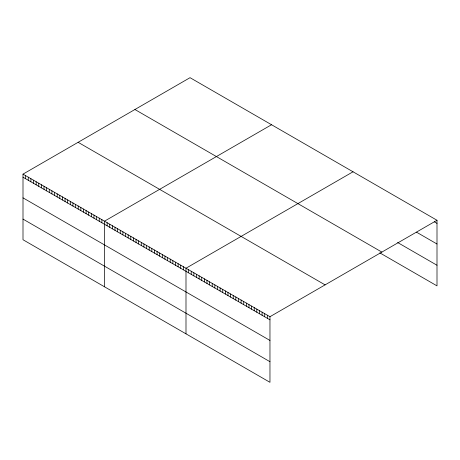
<?xml version="1.0" encoding="UTF-8"?>
<svg xmlns="http://www.w3.org/2000/svg" width="460" height="460" viewBox="0 0 460 460"><rect width="100%" height="100%" fill="white"/><g stroke="black" fill="none" stroke-linecap="round" stroke-linejoin="round"><path stroke-width="0.69" d="M23 174.127L269.962 316.704L269.962 382.317L23 239.735L23 174.127L190.037 77.682L437 220.265L437 285.873L379.799 252.85M271.538 124.735L104.495 221.174L104.495 286.787M353.033 171.787L185.995 268.226L185.995 333.839M269.962 316.704L437 220.265M434.378 221.858L437 223.376M416.536 232.185L437 244.001M397.641 242.523L437 265.248M134.918 109.509L381.875 252.091M78.125 142.301L325.082 284.878M23 177.232L269.962 319.815M23 197.857L269.962 340.44M23 219.109L269.962 361.692M267.335 315.192L267.335 318.297M264.713 313.674L264.713 316.785M262.091 312.162L262.091 315.267M259.463 310.644L259.463 313.754M256.841 309.131L256.841 312.242M254.219 307.613L254.219 310.724M251.591 306.101L251.591 309.212M248.969 304.589L248.969 307.694M246.347 303.071L246.347 306.182M243.719 301.559L243.719 304.664M241.097 300.041L241.097 303.151M238.475 298.528L238.475 301.634M235.848 297.01L235.848 300.121M233.226 295.498L233.226 298.603M230.604 293.98L230.604 297.091M227.976 292.468L227.976 295.573M225.354 290.95L225.354 294.061M222.726 289.438L222.726 292.543M220.104 287.92L220.104 291.03M217.482 286.407L217.482 289.518M214.855 284.895L214.855 288M212.232 283.377L212.232 286.488M209.611 281.865L209.611 284.97M206.983 280.347L206.983 283.458M204.361 278.835L204.361 281.94M201.739 277.317L201.739 280.427M199.111 275.805L199.111 278.909M196.489 274.286L196.489 277.397M193.867 272.774L193.867 275.879M191.239 271.256L191.239 274.367M188.617 269.744L188.617 272.849M183.367 266.708L183.367 269.819M180.734 265.19L180.734 268.301M178.106 263.672L178.106 266.783M175.478 262.16L175.478 265.265M172.851 260.642L172.851 263.747M170.223 259.124L170.223 262.229M167.589 257.606L167.589 260.711M164.962 256.088L164.962 259.193M162.334 254.57L162.334 257.675M159.706 253.052L159.706 256.157M157.073 251.534L157.073 254.639M154.445 250.016L154.445 253.121M151.817 248.498L151.817 251.603M149.189 246.98L149.189 250.085M146.562 245.462L146.562 248.567M143.928 243.944L143.928 247.054M141.3 242.426L141.3 245.536M138.673 240.908L138.673 244.018M136.045 239.39L136.045 242.5M133.417 237.872L133.417 240.982M130.784 236.354L130.784 239.464M128.156 234.836L128.156 237.946M125.528 233.318L125.528 236.428M122.9 231.8L122.9 234.91M120.273 230.282L120.273 233.392M117.639 228.764L117.639 231.874M115.011 227.246L115.011 230.356M112.384 225.728L112.384 228.838M109.756 224.21L109.756 227.32M107.128 222.692L107.128 225.802M101.867 219.656L101.867 222.766M99.239 218.143L99.239 221.248M96.611 216.625L96.611 219.73M93.984 215.107L93.984 218.212M91.35 213.589L91.35 216.695M88.722 212.071L88.722 215.177M86.095 210.553L86.095 213.658M83.467 209.035L83.467 212.14M80.839 207.517L80.839 210.623M78.206 205.999L78.206 209.105M75.578 204.481L75.578 207.586M72.95 202.963L72.95 206.068M70.322 201.445L70.322 204.55M67.689 199.927L67.689 203.038M65.061 198.409L65.061 201.52M62.433 196.892L62.433 200.002M59.806 195.373L59.806 198.484M57.178 193.855L57.178 196.966M54.544 192.337L54.544 195.448M51.917 190.82L51.917 193.93M49.289 189.302L49.289 192.412M46.661 187.783L46.661 190.894M44.033 186.265L44.033 189.376M41.4 184.748L41.4 187.858M38.772 183.23L38.772 186.34M36.144 181.711L36.144 184.822M33.517 180.193L33.517 183.304M30.889 178.675L30.889 181.786M28.255 177.157L28.255 180.268M25.628 175.645L25.628 178.75"/></g></svg>
